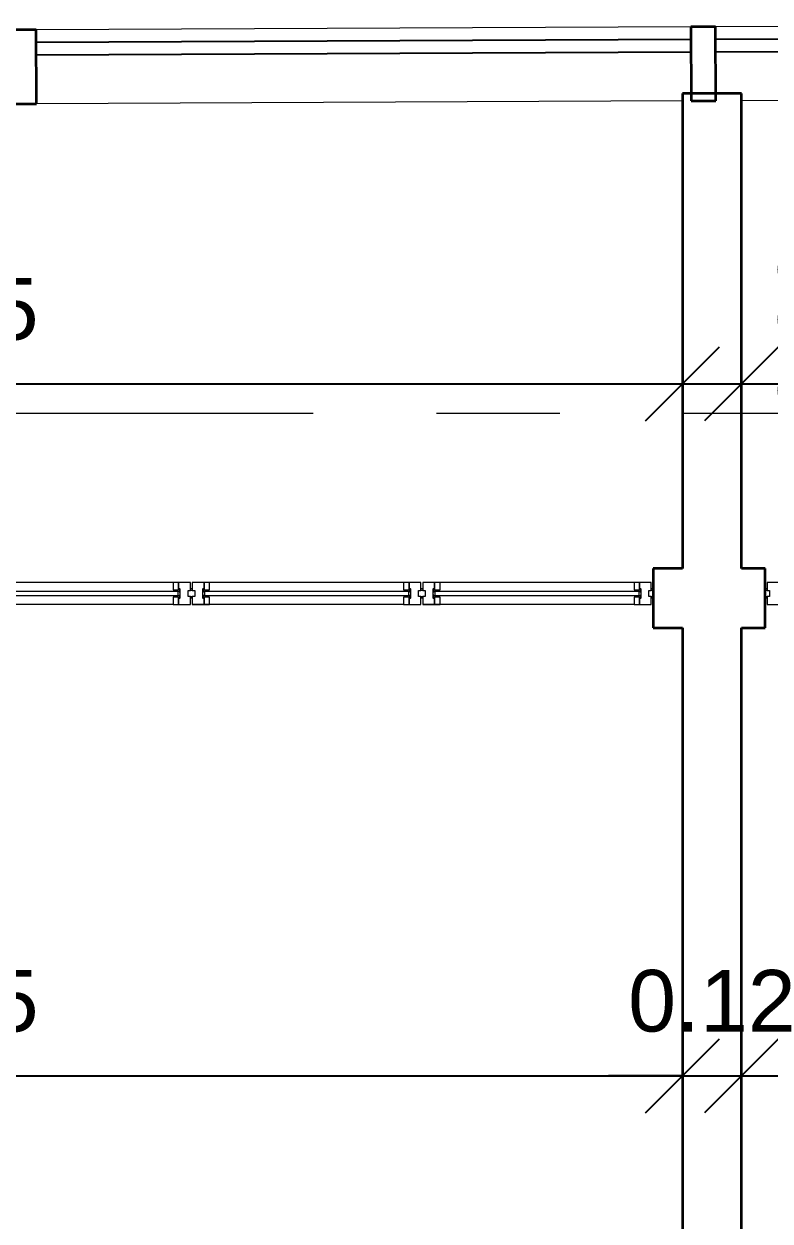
# Model space of a CAD drawing. Header units: metres. Extents: x -22 to 97, y 34 to 77.
# Drawn here: x 0.508 to 2.021, y 64.158 to 66.586 of the extents above; entities that cross this region are included whole.
import ezdxf

# ---------------------------------------------------------------- set-up
doc = ezdxf.new("R2010")
doc.units = ezdxf.units.M
doc.linetypes.add('CENTER', pattern=[2, 1.25, -0.25, 0.25, -0.25])
doc.linetypes.add('Overhead', pattern=[0.003969, 0.002381, -0.001587])
for name, color, linetype, lineweight in [('A-ANNO-DIMS', 211, 'Continuous', 9), ('A-DETL-GENF', 92, 'Overhead', 18), ('A-DOOR', 31, 'Continuous', 18), ('A-GENM', 13, 'Continuous', 18), ('A-GLAZ-CURT', 52, 'Continuous', 18), ('A-GLAZ-CWMG', 51, 'Continuous', 18), ('AXIS', 251, 'CENTER', 5), ('I-WALL', 2, 'Continuous', 18)]:
    doc.layers.add(name, color=color, linetype=linetype, lineweight=lineweight)
doc.styles.add('Arial_1', font='arial.ttf', dxfattribs={"height": 0.125})
doc.dimstyles.new('Diagonal_-_2_5mm_Arial', dxfattribs={"dimscale": 0.3048, "dimtxt": 0.127532, "dimasz": 0.492126, "dimexe": 0.393701, "dimexo": 0.246063, "dimgap": 0.287073, "dimtad": 1, "dimrnd": 0.01, "dimzin": 0, "dimdsep": 46, "dimtxsty": 'Arial_1', "dimblk1": 'OBLIQUE', "dimblk2": 'OBLIQUE', "dimsah": 1, "dimcen": 0.09, "dimdle": 0.393701, "dimazin": 0, "dimtfac": 1, "dimtdec": 4, "dimtix": 1, "dimtmove": 0, "dimatfit": 3, "dimfxl": 0, "dimtvp": 1, "dimtolj": 1, "dimtzin": 0, "dimarcsym": 0})

# ---------------------------------------------------------------- blocks, each defined once
blk = doc.blocks.new('Walls-Folding-_-Moving-Walls_PK-30-System_Folding-Walls_Variofold - Folding 2_8 m-544691-01 Ground Floor Copy 1')
at = {"layer": 'A-DETL-GENF', "linetype": 'Continuous'}
for p, q in [((-1.3782, 0.0314), (-1.402, 0.0314)), ((-1.402, 0.0314), (-1.402, 0.0153)), ((-1.402, 0.0153), (-1.3972, 0.0153)), ((-1.3972, 0.0031), (-1.402, 0.0031)), ((-1.402, 0.0031), (-1.402, -0.013)), ((-1.3972, 0.0153), (-1.3972, 0.0031)), ((-1.402, -0.013), (-1.3782, -0.013))]:
    blk.add_line(p, q, dxfattribs=at)
at = {"layer": 'A-DOOR'}
for p, q in [((-1.402, 0.0187), (-1.406, 0.0187)), ((-1.402, 0.0156), (-1.406, 0.0156)), ((-1.402, 0.0029), (-1.406, 0.0029)), ((-1.402, -0.0003), (-1.406, -0.0003))]:
    blk.add_line(p, q, dxfattribs=at)
blk = doc.blocks.new('Walls-Folding-_-Moving-Walls_PK-30-System_Folding-Walls_Variofold - Folding 2_8 m-544774-01 Ground Floor Copy 1')
at = {"layer": 'A-DETL-GENF', "linetype": 'Continuous'}
for p, q in [((-1.3782, 0.013), (-1.402, 0.013)), ((-1.402, 0.013), (-1.402, -0.0031)), ((-1.3807, 0.0003), (-1.3782, 0.0018)), ((-1.3807, -0.0084), (-1.3807, 0.0003)), ((-1.3671, 0.013), (-1.3782, 0.013)), ((-1.3782, 0.013), (-1.3782, -0.0006)), ((-1.3782, 0.0096), (-1.3782, 0.013)), ((-1.3782, 0.0018), (-1.3782, 0.0096)), ((-1.3671, -0.0018), (-1.3671, 0.013)), ((-0.9624, 0.013), (-0.9736, 0.013)), ((-0.9736, 0.013), (-0.9736, -0.0018)), ((-0.9624, -0.0006), (-0.9624, 0.013)), ((-0.9386, 0.013), (-0.9624, 0.013)), ((-0.9624, 0.013), (-0.9624, 0.0096)), ((-0.9624, 0.0096), (-0.9624, 0.0018)), ((-0.9624, 0.0018), (-0.9599, 0.0003)), ((-0.9599, 0.0003), (-0.9599, -0.0084)), ((-0.9386, -0.0031), (-0.9386, 0.013)), ((-0.9108, 0.013), (-0.9347, 0.013)), ((-0.9347, 0.013), (-0.9347, -0.0031)), ((-0.9134, 0.0003), (-0.9108, 0.0018)), ((-0.9134, -0.0084), (-0.9134, 0.0003)), ((-0.8997, 0.013), (-0.9108, 0.013)), ((-0.9108, 0.013), (-0.9108, -0.0006)), ((-0.9108, 0.0096), (-0.9108, 0.013)), ((-0.9108, 0.0018), (-0.9108, 0.0096)), ((-0.8997, -0.0018), (-0.8997, 0.013)), ((-0.4951, 0.013), (-0.5062, 0.013)), ((-0.5062, 0.013), (-0.5062, -0.0018)), ((-0.4951, -0.0006), (-0.4951, 0.013)), ((-0.4713, 0.013), (-0.4951, 0.013)), ((-0.4951, 0.013), (-0.4951, 0.0096)), ((-0.4951, 0.0096), (-0.4951, 0.0018)), ((-0.4951, 0.0018), (-0.4926, 0.0003)), ((-0.4926, 0.0003), (-0.4926, -0.0084)), ((-0.4713, -0.0031), (-0.4713, 0.013)), ((-0.4435, 0.013), (-0.4673, 0.013)), ((-0.4673, 0.013), (-0.4673, -0.0031)), ((-0.4461, 0.0003), (-0.4435, 0.0018)), ((-0.4461, -0.0084), (-0.4461, 0.0003)), ((-0.4324, 0.013), (-0.4435, 0.013)), ((-0.4435, 0.013), (-0.4435, -0.0006)), ((-0.4435, 0.0096), (-0.4435, 0.013)), ((-0.4435, 0.0018), (-0.4435, 0.0096)), ((-0.4324, -0.0018), (-0.4324, 0.013)), ((-1.402, -0.0031), (-1.3972, -0.0031)), ((-1.3972, -0.0153), (-1.402, -0.0153)), ((-1.402, -0.0153), (-1.402, -0.0314)), ((-1.3972, -0.0031), (-1.3972, -0.0153)), ((-1.3795, -0.0014), (-1.3807, -0.0052)), ((-1.3807, -0.0187), (-1.3807, -0.0084)), ((-1.3807, -0.0132), (-1.3795, -0.017)), ((-1.3782, -0.0202), (-1.3807, -0.0187)), ((-1.3795, -0.0056), (-1.3783, -0.0018)), ((-1.3783, -0.0166), (-1.3795, -0.0128)), ((-1.3783, -0.0018), (-1.3671, -0.0018)), ((-1.3671, -0.0166), (-1.3783, -0.0166)), ((-1.3782, -0.0178), (-1.3782, -0.0314)), ((-1.3782, -0.028), (-1.3782, -0.0202)), ((-1.3671, -0.0314), (-1.3671, -0.0166)), ((-0.9736, -0.0018), (-0.9623, -0.0018)), ((-0.9623, -0.0166), (-0.9736, -0.0166)), ((-0.9736, -0.0166), (-0.9736, -0.0314)), ((-0.9624, -0.0314), (-0.9624, -0.0178)), ((-0.9599, -0.0187), (-0.9624, -0.0202)), ((-0.9624, -0.0202), (-0.9624, -0.028)), ((-0.9623, -0.0018), (-0.9611, -0.0056)), ((-0.9611, -0.0128), (-0.9623, -0.0166)), ((-0.9599, -0.0052), (-0.9611, -0.0014)), ((-0.9611, -0.017), (-0.9599, -0.0132)), ((-0.9599, -0.0084), (-0.9599, -0.0187)), ((-0.9434, -0.0153), (-0.9434, -0.0031)), ((-0.9434, -0.0031), (-0.9386, -0.0031)), ((-0.9386, -0.0153), (-0.9434, -0.0153)), ((-0.9386, -0.0314), (-0.9386, -0.0153)), ((-0.9347, -0.0031), (-0.9299, -0.0031)), ((-0.9299, -0.0153), (-0.9347, -0.0153)), ((-0.9347, -0.0153), (-0.9347, -0.0314)), ((-0.9299, -0.0031), (-0.9299, -0.0153)), ((-0.9122, -0.0014), (-0.9134, -0.0052)), ((-0.9134, -0.0187), (-0.9134, -0.0084)), ((-0.9134, -0.0132), (-0.9122, -0.017)), ((-0.9108, -0.0202), (-0.9134, -0.0187)), ((-0.9121, -0.0056), (-0.911, -0.0018)), ((-0.911, -0.0166), (-0.9121, -0.0128)), ((-0.911, -0.0018), (-0.8997, -0.0018)), ((-0.8997, -0.0166), (-0.911, -0.0166)), ((-0.9108, -0.0178), (-0.9108, -0.0314)), ((-0.9108, -0.028), (-0.9108, -0.0202)), ((-0.8997, -0.0314), (-0.8997, -0.0166)), ((-0.5062, -0.0018), (-0.495, -0.0018)), ((-0.495, -0.0166), (-0.5062, -0.0166)), ((-0.5062, -0.0166), (-0.5062, -0.0314)), ((-0.4951, -0.0314), (-0.4951, -0.0178)), ((-0.4926, -0.0187), (-0.4951, -0.0202)), ((-0.4951, -0.0202), (-0.4951, -0.028)), ((-0.495, -0.0018), (-0.4938, -0.0056)), ((-0.4938, -0.0128), (-0.495, -0.0166)), ((-0.4926, -0.0052), (-0.4937, -0.0014)), ((-0.4937, -0.017), (-0.4926, -0.0132)), ((-0.4926, -0.0084), (-0.4926, -0.0187)), ((-0.4761, -0.0153), (-0.4761, -0.0031)), ((-0.4761, -0.0031), (-0.4713, -0.0031)), ((-0.4713, -0.0153), (-0.4761, -0.0153)), ((-0.4713, -0.0314), (-0.4713, -0.0153)), ((-0.4673, -0.0031), (-0.4626, -0.0031)), ((-0.4626, -0.0153), (-0.4673, -0.0153)), ((-0.4673, -0.0153), (-0.4673, -0.0314)), ((-0.4626, -0.0031), (-0.4626, -0.0153)), ((-0.4461, -0.0187), (-0.4461, -0.0084)), ((-0.4435, -0.0202), (-0.4461, -0.0187)), ((-0.4449, -0.0014), (-0.446, -0.0052)), ((-0.446, -0.0132), (-0.4449, -0.017)), ((-0.4448, -0.0056), (-0.4437, -0.0018)), ((-0.4437, -0.0166), (-0.4448, -0.0128)), ((-0.4437, -0.0018), (-0.4324, -0.0018)), ((-0.4324, -0.0166), (-0.4437, -0.0166)), ((-0.4435, -0.0178), (-0.4435, -0.0314)), ((-0.4435, -0.028), (-0.4435, -0.0202)), ((-0.4324, -0.0314), (-0.4324, -0.0166)), ((-1.402, -0.0314), (-1.3782, -0.0314)), ((-1.3782, -0.0314), (-1.3782, -0.028)), ((-1.3782, -0.0314), (-1.3671, -0.0314)), ((-0.9736, -0.0314), (-0.9624, -0.0314)), ((-0.9624, -0.028), (-0.9624, -0.0314)), ((-0.9624, -0.0314), (-0.9386, -0.0314)), ((-0.9347, -0.0314), (-0.9108, -0.0314)), ((-0.9108, -0.0314), (-0.9108, -0.028)), ((-0.9108, -0.0314), (-0.8997, -0.0314)), ((-0.5062, -0.0314), (-0.4951, -0.0314)), ((-0.4951, -0.028), (-0.4951, -0.0314)), ((-0.4951, -0.0314), (-0.4713, -0.0314)), ((-0.4673, -0.0314), (-0.4435, -0.0314)), ((-0.4435, -0.0314), (-0.4435, -0.028)), ((-0.4435, -0.0314), (-0.4324, -0.0314))]:
    blk.add_line(p, q, dxfattribs=at)
for centre, radius, start, end in [((-1.3801, -0.0054), 0.000635, 163.0165, 253.0165), ((-1.3801, -0.013), 0.000635, 106.9835, 196.9835), ((-1.3801, -0.0054), 0.000635, 253.0165, 343.0165), ((-1.3801, -0.013), 0.000635, 16.9835, 106.9835), ((-1.3783, -0.0018), 0.00127, 83.0959, 163.0165), ((-1.3783, -0.0166), 0.00127, 196.9835, 276.9041), ((-0.9623, -0.0018), 0.00127, 16.9835, 96.9041), ((-0.9623, -0.0166), 0.00127, 263.0959, 343.0165), ((-0.9605, -0.0054), 0.000635, 196.9835, 286.9835), ((-0.9605, -0.013), 0.000635, 73.0165, 163.0165), ((-0.9605, -0.0054), 0.000635, 286.9835, 16.9835), ((-0.9605, -0.013), 0.000635, 343.0165, 73.0165), ((-0.9127, -0.0054), 0.000635, 163.0165, 253.0165), ((-0.9127, -0.013), 0.000635, 106.9835, 196.9835), ((-0.9127, -0.0054), 0.000635, 253.0165, 343.0165), ((-0.9127, -0.013), 0.000635, 16.9835, 106.9835), ((-0.911, -0.0018), 0.00127, 83.0959, 163.0165), ((-0.911, -0.0166), 0.00127, 196.9835, 276.9041), ((-0.495, -0.0018), 0.00127, 16.9835, 96.9041), ((-0.495, -0.0166), 0.00127, 263.0959, 343.0165), ((-0.4932, -0.0054), 0.000635, 196.9835, 286.9835), ((-0.4932, -0.013), 0.000635, 73.0165, 163.0165), ((-0.4932, -0.0054), 0.000635, 286.9835, 16.9835), ((-0.4932, -0.013), 0.000635, 343.0165, 73.0165), ((-0.4454, -0.0054), 0.000635, 163.0165, 253.0165), ((-0.4454, -0.013), 0.000635, 106.9835, 196.9835), ((-0.4454, -0.0054), 0.000635, 253.0165, 343.0165), ((-0.4454, -0.013), 0.000635, 16.9835, 106.9835), ((-0.4437, -0.0018), 0.00127, 83.0959, 163.0165), ((-0.4437, -0.0166), 0.00127, 196.9835, 276.9041)]:
    blk.add_arc(centre, radius, start, end, dxfattribs=at)
at = {"layer": 'A-DOOR'}
for p, q in [((-1.406, 0.0003), (-1.402, 0.0003)), ((-1.3807, 0.0003), (-1.3782, 0.0003)), ((-0.9624, 0.0003), (-0.9599, 0.0003)), ((-0.9386, 0.0003), (-0.9347, 0.0003)), ((-0.9134, 0.0003), (-0.9108, 0.0003)), ((-0.4951, 0.0003), (-0.4926, 0.0003)), ((-0.4713, 0.0003), (-0.4673, 0.0003)), ((-0.4461, 0.0003), (-0.4435, 0.0003)), ((-1.406, -0.0029), (-1.402, -0.0029)), ((-1.406, -0.0156), (-1.402, -0.0156)), ((-1.406, -0.0187), (-1.402, -0.0187)), ((-1.3807, -0.0029), (-1.38, -0.0029)), ((-1.3807, -0.0156), (-1.38, -0.0156)), ((-1.3807, -0.0187), (-1.3782, -0.0187)), ((-0.9624, -0.0187), (-0.9599, -0.0187)), ((-0.9606, -0.0029), (-0.9599, -0.0029)), ((-0.9606, -0.0156), (-0.9599, -0.0156)), ((-0.9386, -0.0029), (-0.9347, -0.0029)), ((-0.9386, -0.0156), (-0.9347, -0.0156)), ((-0.9386, -0.0187), (-0.9347, -0.0187)), ((-0.9134, -0.0029), (-0.9126, -0.0029)), ((-0.9134, -0.0156), (-0.9126, -0.0156)), ((-0.9134, -0.0187), (-0.9108, -0.0187)), ((-0.4951, -0.0187), (-0.4926, -0.0187)), ((-0.4933, -0.0029), (-0.4926, -0.0029)), ((-0.4933, -0.0156), (-0.4926, -0.0156)), ((-0.4713, -0.0029), (-0.4673, -0.0029)), ((-0.4713, -0.0156), (-0.4673, -0.0156)), ((-0.4713, -0.0187), (-0.4673, -0.0187)), ((-0.4461, -0.0029), (-0.4453, -0.0029)), ((-0.4461, -0.0156), (-0.4453, -0.0156)), ((-0.4461, -0.0187), (-0.4435, -0.0187))]:
    blk.add_line(p, q, dxfattribs=at)
at = {"layer": 'A-GENM'}
for p, q in [((-1.3671, 0.013), (-0.9386, 0.013)), ((-0.8997, 0.013), (-0.4713, 0.013)), ((-0.4324, 0.013), (-0.004, 0.013)), ((-1.3766, -0.0044), (-0.964, -0.0044)), ((-1.3766, -0.014), (-1.3766, -0.0044)), ((-0.964, -0.014), (-1.3766, -0.014)), ((-0.964, -0.0044), (-0.964, -0.014)), ((-0.9093, -0.0044), (-0.4967, -0.0044)), ((-0.9093, -0.014), (-0.9093, -0.0044)), ((-0.4967, -0.014), (-0.9093, -0.014)), ((-0.4967, -0.0044), (-0.4967, -0.014)), ((-0.4419, -0.0044), (-0.0294, -0.0044)), ((-0.4419, -0.014), (-0.4419, -0.0044)), ((-0.0294, -0.014), (-0.4419, -0.014)), ((-1.3671, -0.0314), (-0.9386, -0.0314)), ((-0.8997, -0.0314), (-0.4713, -0.0314)), ((-0.4324, -0.0314), (-0.004, -0.0314))]:
    blk.add_line(p, q, dxfattribs=at)
blk = doc.blocks.new('System Panel - Glazed-547113-01 Ground Floor Copy 1')
at = {"layer": 'A-GLAZ-CURT', "lineweight": 25}
for p, q in [((0.6637, 0.0495), (-0.6637, 0.0495)), ((-0.6637, 0.0495), (-0.6637, 0.0245)), ((0.6637, 0.0245), (0.6637, 0.0495)), ((-0.6637, 0.0245), (0.6637, 0.0245))]:
    blk.add_line(p, q, dxfattribs=at)
blk = doc.blocks.new('Rectangular Mullion - 50 x 150mm-547109-01 Ground Floor Copy 1')
at = {"layer": 'A-GLAZ-CWMG'}
for p, q in [((1.8603, 15.3413), (0.5329, 15.3354)), ((1.8432, 15.1912), (0.5335, 15.1854))]:
    blk.add_line(p, q, dxfattribs=at)
blk = doc.blocks.new('Rectangular Mullion - 50 x 150mm-V10-01 Ground Floor Copy 1')
at = {"layer": 'A-GLAZ-CWMG'}
for p, q in [((3.2378, 15.3474), (1.9103, 15.3415)), ((3.2385, 15.1974), (1.9632, 15.1918))]:
    blk.add_line(p, q, dxfattribs=at)
blk = doc.blocks.new('Rectangular Mullion - 50 x 150mm-546029-01 Ground Floor Copy 1')
at = {"layer": 'A-GLAZ-CWMG', "lineweight": 35}
for p, q in [((-0.025, 0.075), (0.025, 0.075)), ((-0.025, -0.075), (-0.025, 0.075)), ((0.025, 0.075), (0.025, -0.075)), ((0.025, -0.075), (-0.025, -0.075))]:
    blk.add_line(p, q, dxfattribs=at)
blk = doc.blocks.new('_Oblique')
at = {"color": 0, "linetype": 'ByBlock', "lineweight": -2}
blk.add_line((-0.5, -0.5), (0.5, 0.5), dxfattribs=at)
blk = doc.blocks.new('*D665')
at = {"layer": 'A-ANNO-DIMS', "color": 0, "lineweight": -2}
for p, q in [((-1.1077, 64.4834), (-1.1077, 64.3323)), ((1.8432, 64.4834), (1.8432, 64.3323)), ((-1.2277, 64.4523), (1.9632, 64.4523))]:
    blk.add_line(p, q, dxfattribs=at)
at = {"layer": 'Defpoints', "color": 0}
for p in [(-1.1077, 64.5584), (1.8432, 64.5584), (1.8432, 64.4523)]:
    blk.add_point(p, dxfattribs=at)
at = {"layer": 'A-ANNO-DIMS', "color": 0, "lineweight": -2, "xscale": 0.15, "yscale": 0.15, "zscale": 0.15, "rotation": 180}
blk.add_blockref('_Oblique', (-1.1077, 64.4523), dxfattribs=at)
at = {"layer": 'A-ANNO-DIMS', "color": 0, "lineweight": -2, "xscale": 0.15, "yscale": 0.15, "zscale": 0.15}
blk.add_blockref('_Oblique', (1.8432, 64.4523), dxfattribs=at)
at = {"layer": 'A-ANNO-DIMS', "color": 0, "insert": (0.3678, 64.6036), "char_height": 0.125, "attachment_point": 5, "style": 'Arial_1'}
blk.add_mtext('\\A1;2.95', dxfattribs=at)
blk = doc.blocks.new('*D666')
at = {"layer": 'A-ANNO-DIMS', "color": 0, "lineweight": -2}
for p, q in [((1.8432, 64.4834), (1.8432, 64.3323)), ((1.9632, 64.4834), (1.9632, 64.3323)), ((1.8432, 64.4523), (1.6932, 64.4523)), ((1.8432, 64.4523), (1.9632, 64.4523)), ((1.9632, 64.4523), (2.1132, 64.4523))]:
    blk.add_line(p, q, dxfattribs=at)
at = {"layer": 'Defpoints', "color": 0}
for p in [(1.8432, 64.5584), (1.9632, 64.5584), (1.9632, 64.4523)]:
    blk.add_point(p, dxfattribs=at)
at = {"layer": 'A-ANNO-DIMS', "color": 0, "lineweight": -2, "xscale": 0.15, "yscale": 0.15, "zscale": 0.15}
blk.add_blockref('_Oblique', (1.8432, 64.4523), dxfattribs=at)
at = {"layer": 'A-ANNO-DIMS', "color": 0, "lineweight": -2, "xscale": 0.15, "yscale": 0.15, "zscale": 0.15, "rotation": 180}
blk.add_blockref('_Oblique', (1.9632, 64.4523), dxfattribs=at)
at = {"layer": 'A-ANNO-DIMS', "color": 0, "insert": (1.9032, 64.6036), "char_height": 0.125, "attachment_point": 5, "style": 'Arial_1'}
blk.add_mtext('\\A1;0.12', dxfattribs=at)
blk = doc.blocks.new('*D667')
at = {"layer": 'A-ANNO-DIMS', "color": 0, "lineweight": -2}
for p, q in [((6.4637, 64.4931), (6.4637, 64.3323)), ((1.9632, 64.4834), (1.9632, 64.3323)), ((1.8432, 64.4523), (6.5837, 64.4523))]:
    blk.add_line(p, q, dxfattribs=at)
at = {"layer": 'Defpoints', "color": 0}
for p in [(6.4637, 64.5681), (1.9632, 64.5584), (6.4637, 64.4523)]:
    blk.add_point(p, dxfattribs=at)
at = {"layer": 'A-ANNO-DIMS', "color": 0, "lineweight": -2, "xscale": 0.15, "yscale": 0.15, "zscale": 0.15, "rotation": 180}
blk.add_blockref('_Oblique', (1.9632, 64.4523), dxfattribs=at)
at = {"layer": 'A-ANNO-DIMS', "color": 0, "lineweight": -2, "xscale": 0.15, "yscale": 0.15, "zscale": 0.15}
blk.add_blockref('_Oblique', (6.4637, 64.4523), dxfattribs=at)
at = {"layer": 'A-ANNO-DIMS', "color": 0, "insert": (4.2135, 64.6036), "char_height": 0.125, "attachment_point": 5, "style": 'Arial_1'}
blk.add_mtext('\\A1;4.50', dxfattribs=at)
blk = doc.blocks.new('*D703')
at = {"layer": 'A-ANNO-DIMS', "color": 0, "lineweight": -2}
for p, q in [((1.9632, 65.8866), (1.9632, 65.7355)), ((4.9032, 65.8866), (4.9032, 65.7355)), ((1.8432, 65.8555), (5.0232, 65.8555))]:
    blk.add_line(p, q, dxfattribs=at)
at = {"layer": 'Defpoints', "color": 0}
for p in [(1.9632, 65.9616), (4.9032, 65.9616), (4.9032, 65.8555)]:
    blk.add_point(p, dxfattribs=at)
at = {"layer": 'A-ANNO-DIMS', "color": 0, "lineweight": -2, "xscale": 0.15, "yscale": 0.15, "zscale": 0.15, "rotation": 180}
blk.add_blockref('_Oblique', (1.9632, 65.8555), dxfattribs=at)
at = {"layer": 'A-ANNO-DIMS', "color": 0, "lineweight": -2, "xscale": 0.15, "yscale": 0.15, "zscale": 0.15}
blk.add_blockref('_Oblique', (4.9032, 65.8555), dxfattribs=at)
at = {"layer": 'A-ANNO-DIMS', "color": 0, "insert": (3.4332, 66.0068), "char_height": 0.125, "attachment_point": 5, "style": 'Arial_1'}
blk.add_mtext('\\A1;2.94', dxfattribs=at)
blk = doc.blocks.new('*D704')
at = {"layer": 'A-ANNO-DIMS', "color": 0, "lineweight": -2}
for p, q in [((-1.1077, 65.9184), (-1.1077, 65.9755)), ((1.8432, 65.8866), (1.8432, 65.7355)), ((-1.2277, 65.8555), (1.9632, 65.8555))]:
    blk.add_line(p, q, dxfattribs=at)
at = {"layer": 'Defpoints', "color": 0}
for p in [(1.8432, 65.9616), (1.8432, 65.8555), (-1.1077, 65.8434)]:
    blk.add_point(p, dxfattribs=at)
at = {"layer": 'A-ANNO-DIMS', "color": 0, "lineweight": -2, "xscale": 0.15, "yscale": 0.15, "zscale": 0.15, "rotation": 180}
blk.add_blockref('_Oblique', (-1.1077, 65.8555), dxfattribs=at)
at = {"layer": 'A-ANNO-DIMS', "color": 0, "lineweight": -2, "xscale": 0.15, "yscale": 0.15, "zscale": 0.15}
blk.add_blockref('_Oblique', (1.8432, 65.8555), dxfattribs=at)
at = {"layer": 'A-ANNO-DIMS', "color": 0, "insert": (0.3678, 66.0068), "char_height": 0.125, "attachment_point": 5, "style": 'Arial_1'}
blk.add_mtext('\\A1;2.95', dxfattribs=at)
blk = doc.blocks.new('*D736')
at = {"layer": 'A-ANNO-DIMS', "color": 0, "lineweight": -2}
for p, q in [((2.2526, 66.5648), (2.2526, 65.3611)), ((2.0382, 66.4448), (2.3726, 66.4448)), ((2.2837, 65.4811), (2.1326, 65.4811))]:
    blk.add_line(p, q, dxfattribs=at)
at = {"layer": 'Defpoints', "color": 0}
for p in [(1.9632, 66.4448), (2.2526, 65.4811), (2.3587, 65.4811)]:
    blk.add_point(p, dxfattribs=at)
at = {"layer": 'A-ANNO-DIMS', "color": 0, "lineweight": -2, "xscale": 0.15, "yscale": 0.15, "zscale": 0.15}
for p, rotation in [((2.2526, 66.4448), 90), ((2.2526, 65.4811), 270)]:
    blk.add_blockref('_Oblique', p, dxfattribs=dict(at, rotation=rotation))
at = {"layer": 'A-ANNO-DIMS', "color": 0, "insert": (2.1013, 65.963), "char_height": 0.125, "attachment_point": 5, "rotation": 90, "style": 'Arial_1'}
blk.add_mtext('\\A1;0.96', dxfattribs=at)
blk = doc.blocks.new('rtgr')
at = {"layer": 'AXIS', "linetype": 'CENTER'}
blk.add_line((8829.9398, -592.1362, 0), (8791.7899, -592.1362, 0), dxfattribs=at)

msp = doc.modelspace()

# ---------------------------------------------------------------- linework, layer by layer
at = {"layer": 'I-WALL', "lineweight": 35}
for p, q in [((1.96323, 66.44481), (1.84323, 66.44481)), ((1.84323, 66.44481), (1.84323, 65.48113)), ((1.96323, 65.48113), (1.96323, 66.44481)), ((1.84323, 65.48113), (1.78423, 65.48113)), ((1.78423, 65.48113), (1.78423, 65.36113)), ((2.01133, 65.48113), (1.96323, 65.48113)), ((2.01133, 65.36113), (2.01133, 65.48113)), ((1.78423, 65.36113), (1.84323, 65.36113)), ((1.84323, 65.36113), (1.84323, 62.74113)), ((1.96323, 65.36113), (2.01133, 65.36113)), ((1.96323, 62.74113), (1.96323, 65.36113))]:
    msp.add_line(p, q, dxfattribs=at)

# ---------------------------------------------------------------- block references
at = {"layer": 'A-ANNO-DIMS'}
msp.add_blockref('rtgr', (-8808.84499, 657.93152, -0.00003), dxfattribs=at)
at = {"layer": 'A-DOOR', "rotation": 180}
msp.add_blockref('Walls-Folding-_-Moving-Walls_PK-30-System_Folding-Walls_Variofold - Folding 2_8 m-544774-01 Ground Floor Copy 1', (0.37827, 65.42113), dxfattribs=at)
at = {"layer": 'A-DOOR'}
msp.add_blockref('Walls-Folding-_-Moving-Walls_PK-30-System_Folding-Walls_Variofold - Folding 2_8 m-544691-01 Ground Floor Copy 1', (3.41728, 65.42113), dxfattribs=at)
at = {"layer": 'A-GLAZ-CURT', "rotation": 0.2549899721439664}
for p in [(1.19693, 66.50167), (2.57442, 66.5078)]:
    msp.add_blockref('System Panel - Glazed-547113-01 Ground Floor Copy 1', p, dxfattribs=at)
at = {"layer": 'A-GLAZ-CWMG'}
for name in ['Rectangular Mullion - 50 x 150mm-547109-01 Ground Floor Copy 1', 'Rectangular Mullion - 50 x 150mm-V10-01 Ground Floor Copy 1']:
    msp.add_blockref(name, (0, 51.23831), dxfattribs=at)
at = {"layer": 'A-GLAZ-CWMG', "extrusion": (0, 0, -1), "rotation": 179.745010027856}
for p in [(-1.88567, 66.50473), (-0.50819, 66.4986)]:
    msp.add_blockref('Rectangular Mullion - 50 x 150mm-546029-01 Ground Floor Copy 1', p, dxfattribs=at)

# ---------------------------------------------------------------- dimensions: what is measured, and where the dimension line sits
at = {"layer": 'A-ANNO-DIMS'}
dim = msp.add_linear_dim(base=(2.25261, 65.48113), p1=(1.96323, 66.44481), p2=(2.35868, 65.48113), angle=90, dimstyle='Diagonal_-_2_5mm_Arial', override={"dimpost": '<>', "dimfxl": 1.041659}, dxfattribs=at)
dim.commit()
dim.dimension.update_dxf_attribs({"geometry": '*D736', "text_midpoint": (2.10129, 65.96297)})
for base, p1, p2, override, picture, middle in [((1.84323, 65.85551), (-1.10768, 65.84336), (1.84323, 65.96158), {"dimpost": '<>', "dimfxl": 2.953283}, '*D704', (0.36778, 66.00684)), ((4.90323, 65.85551), (1.96323, 65.96158), (4.90323, 65.96158), {"dimpost": '<>', "dimfxl": 2.94}, '*D703', (3.43323, 66.00684)), ((1.84323, 64.45229), (-1.10768, 64.55836), (1.84323, 64.55836), {"dimpost": '<>', "dimfxl": 2.950915}, '*D665', (0.36778, 64.60361)), ((1.96323, 64.45229), (1.84323, 64.55836), (1.96323, 64.55836), {"dimpost": '<>', "dimfxl": 0.12}, '*D666', (1.90323, 64.60361)), ((6.4637, 64.45229), (1.96323, 64.55836), (6.4637, 64.56812), {"dimpost": '<>', "dimfxl": 2.94}, '*D667', (4.21347, 64.60361))]:
    dim = msp.add_linear_dim(base=base, p1=p1, p2=p2, dimstyle='Diagonal_-_2_5mm_Arial', override=override, dxfattribs=at)
    dim.commit()
    dim.dimension.update_dxf_attribs({"geometry": picture, "text_midpoint": middle})

doc.saveas('drawing.dxf')
